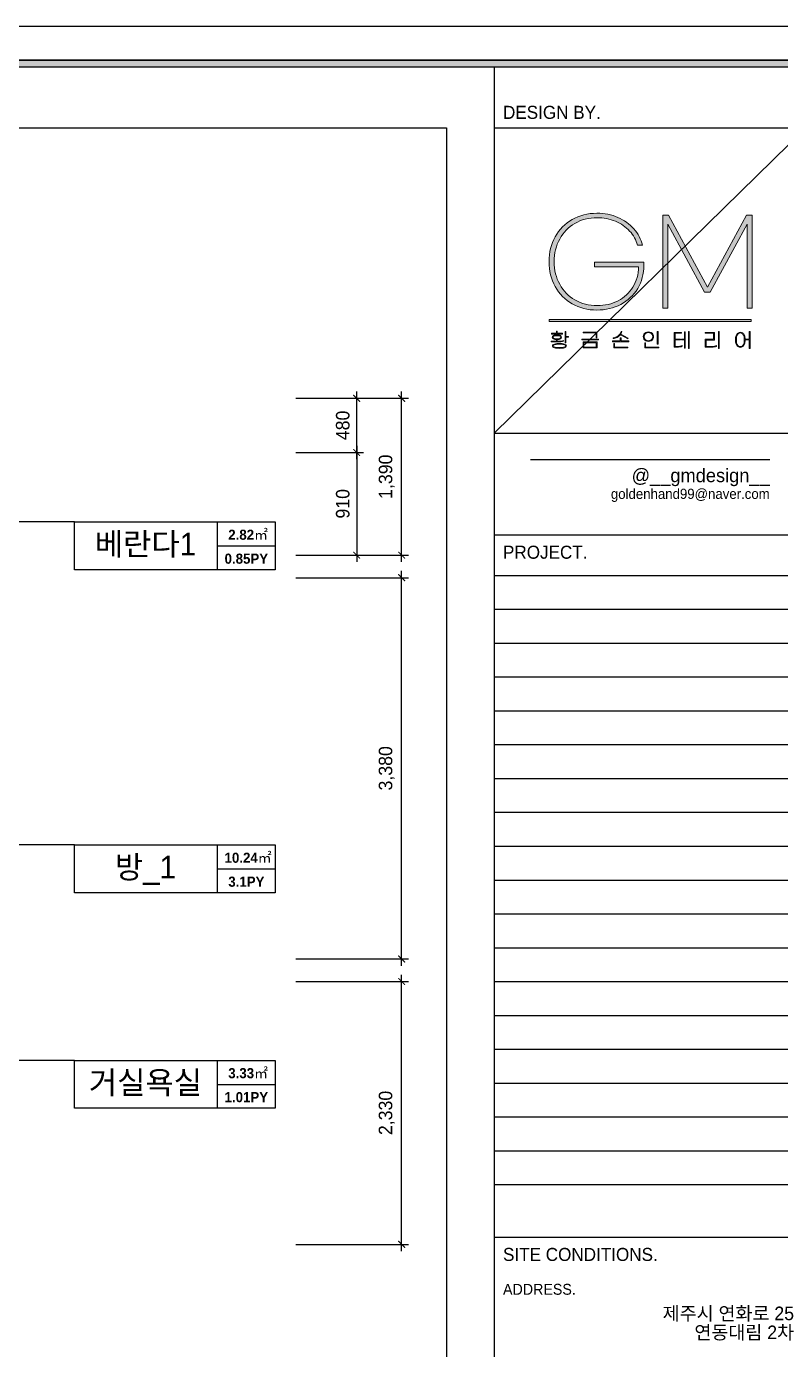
# Model space of a CAD drawing. Header units: inches. Extents: x 3778 to 56227, y -16914 to 35091.
# Drawn here: x 22365 to 29053, y 9887 to 21615 of the extents above; entities that cross this region are included whole.
import ezdxf
from ezdxf.enums import TextEntityAlignment as Align

# ---------------------------------------------------------------- set-up
doc = ezdxf.new("R2010")
doc.units = ezdxf.units.IN
doc.header["$LTSCALE"] = 100
doc.header["$MEASUREMENT"] = 0
doc.header["$PDSIZE"] = 700.071425
for name, color, linetype in [('0-ELC TEXT', 7, 'Continuous'), ('03-TEXT', 3, 'Continuous'), ('07-DIM WAL', 5, 'Continuous'), ('_U+B808_U+C774_U+C5B4 2', 7, 'Continuous'), ('F-SYM', 7, 'Continuous'), ('FORM(YOURNAME)-11', 1, 'Continuous'), ('FORM(YOURNAME)-11 @ 1', 1, 'Continuous')]:
    doc.layers.add(name, color=color, linetype=linetype)
doc.styles.add('HY 울릉도 L', font='')
doc.styles.add('YOURNAME', font='HY울릉도M.TTF')
doc.styles.add('넥슨고딕', font='NEXONLv1GothicBold.ttf')
doc.styles.add('코레일둥고', font='Korail_Round_Gothic_Medium.ttf')
doc.styles.get('HY 울릉도 L').set_extended_font_data('HY울릉도L')
doc.dimstyles.new('60', dxfattribs={"dimscale": 60, "dimtxt": 2, "dimasz": 1, "dimexe": 1, "dimexo": 1, "dimgap": 1, "dimtad": 1, "dimdec": 0, "dimrnd": 0.05, "dimdsep": 46, "dimlunit": 6, "dimtxsty": 'HY 울릉도 L', "dimblk": 'ARCHTICK', "dimcen": 2.5, "dimdle": 1, "dimclrd": 133, "dimclre": 133, "dimclrt": 30, "dimadec": 0, "dimazin": 0, "dimtfac": 1, "dimtdec": 0, "dimtix": 1, "dimtmove": 2, "dimatfit": 3, "dimldrblk": 'ARCHTICK', "dimfxl": 0, "dimlwd": -1, "dimlwe": -1, "dimarcsym": 0})

# ---------------------------------------------------------------- blocks, each defined once
blk = doc.blocks.new('block 29')
at = {"layer": '_U+B808_U+C774_U+C5B4 2'}
h = blk.add_hatch(color=35, dxfattribs=at)
h.dxf.hatch_style = 2
edge = h.paths.add_edge_path()
edge.add_spline(control_points=[(626.29, -130.32), (626.06, -130.35), (625.8, -130.36), (625.5, -130.36), (625.5, -130.36), (624.38, -130.36), (624.38, -130.36), (624.38, -130.36), (624.38, -130.21), (624.38, -130.21), (624.38, -130.21), (625.42, -130.21), (625.42, -130.21), (625.42, -130.21), (625.42, -129.89), (625.42, -129.89), (625.16, -129.88), (624.96, -129.84), (624.81, -129.76), (624.66, -129.68), (624.58, -129.57), (624.58, -129.44), (624.58, -129.3), (624.66, -129.19), (624.83, -129.1), (625, -129.02), (625.22, -128.98), (625.5, -128.98), (625.79, -128.98), (626.01, -129.02), (626.18, -129.1), (626.34, -129.19), (626.43, -129.3), (626.43, -129.44), (626.43, -129.57), (626.35, -129.68), (626.2, -129.76), (626.05, -129.84), (625.84, -129.89), (625.58, -129.89), (625.58, -129.89), (625.58, -130.21), (625.58, -130.21), (626.18, -130.2), (626.58, -130.16), (626.78, -130.07), (626.78, -130.07), (626.78, -130.22), (626.78, -130.22), (626.68, -130.27), (626.51, -130.3), (626.29, -130.32)], knot_values=[0, 0, 0, 0, 1, 1, 1, 2, 2, 2, 3, 3, 3, 4, 4, 4, 5, 5, 5, 6, 6, 6, 7, 7, 7, 8, 8, 8, 9, 9, 9, 10, 10, 10, 11, 11, 11, 12, 12, 12, 13, 13, 13, 14, 14, 14, 15, 15, 15, 16, 16, 16, 17, 17, 17, 17], degree=3, periodic=0)
h.paths.add_polyline_path([(626.62, -128.8), (624.41, -128.8), (624.41, -128.65), (625.41, -128.65), (625.41, -128.24), (625.58, -128.24), (625.58, -128.65), (626.62, -128.65)])
edge = h.paths.add_edge_path()
edge.add_spline(control_points=[(626.98, -130.76), (627.24, -130.83), (627.37, -130.96), (627.37, -131.13), (627.37, -131.3), (627.24, -131.42), (626.98, -131.5), (626.72, -131.57), (626.39, -131.61), (626, -131.61), (625.61, -131.61), (625.28, -131.57), (625.02, -131.5), (624.76, -131.42), (624.63, -131.3), (624.63, -131.13), (624.63, -130.96), (624.76, -130.83), (625.02, -130.76), (625.28, -130.68), (625.61, -130.65), (626, -130.65), (626.39, -130.65), (626.72, -130.68), (626.98, -130.76)], knot_values=[0, 0, 0, 0, 1, 1, 1, 2, 2, 2, 3, 3, 3, 4, 4, 4, 5, 5, 5, 6, 6, 6, 7, 7, 7, 8, 8, 8, 8], degree=3, periodic=0)
edge = h.paths.add_edge_path()
edge.add_spline(control_points=[(624.95, -129.67), (625.09, -129.72), (625.27, -129.75), (625.5, -129.75), (625.73, -129.75), (625.92, -129.72), (626.06, -129.67), (626.2, -129.61), (626.27, -129.53), (626.27, -129.44), (626.27, -129.34), (626.2, -129.27), (626.06, -129.21), (625.92, -129.15), (625.73, -129.13), (625.5, -129.13), (625.27, -129.13), (625.09, -129.15), (624.95, -129.21), (624.81, -129.27), (624.74, -129.34), (624.74, -129.44), (624.74, -129.53), (624.81, -129.61), (624.95, -129.67)], knot_values=[0, 0, 0, 0, 1, 1, 1, 2, 2, 2, 3, 3, 3, 4, 4, 4, 5, 5, 5, 6, 6, 6, 7, 7, 7, 8, 8, 8, 8], degree=3, periodic=0)
edge = h.paths.add_edge_path()
edge.add_spline(control_points=[(626.83, -131.38), (627.08, -131.33), (627.2, -131.25), (627.2, -131.13), (627.2, -131.01), (627.08, -130.92), (626.83, -130.87), (626.59, -130.82), (626.31, -130.79), (626, -130.79), (625.69, -130.79), (625.41, -130.82), (625.17, -130.87), (624.92, -130.92), (624.8, -131.01), (624.8, -131.13), (624.8, -131.25), (624.92, -131.33), (625.17, -131.38), (625.41, -131.44), (625.69, -131.46), (626, -131.46), (626.31, -131.46), (626.59, -131.44), (626.83, -131.38)], knot_values=[0, 0, 0, 0, 1, 1, 1, 2, 2, 2, 3, 3, 3, 4, 4, 4, 5, 5, 5, 6, 6, 6, 7, 7, 7, 8, 8, 8, 8], degree=3, periodic=0)
h.paths.add_polyline_path([(627.8, -129.28), (627.8, -129.43), (627.29, -129.43), (627.29, -130.53), (627.13, -130.53), (627.13, -128.32), (627.29, -128.32), (627.29, -129.28)])
h = blk.add_hatch(color=35, dxfattribs=at)
h.dxf.hatch_style = 2
h.paths.add_polyline_path([(633.67, -129.92), (630.41, -129.92), (630.41, -129.77), (633.67, -129.77)])
h.paths.add_polyline_path([(633.4, -129.51), (633.24, -129.51), (633.24, -128.55), (630.66, -128.55), (630.66, -128.4), (633.4, -128.4)])
h.paths.add_polyline_path([(633.41, -131.54), (630.67, -131.54), (630.67, -130.36), (633.41, -130.36)])
h.paths.add_polyline_path([(633.25, -131.39), (633.25, -130.51), (630.83, -130.51), (630.83, -131.39)])
h = blk.add_hatch(color=35, dxfattribs=at)
h.dxf.hatch_style = 2
h.paths.add_polyline_path([(639.69, -130.16), (639.69, -130.31), (636.44, -130.31), (636.44, -130.16), (637.98, -130.16), (637.98, -129.51), (638.15, -129.51), (638.15, -130.16)])
edge = h.paths.add_edge_path()
edge.add_spline(control_points=[(637.36, -129.47), (637.09, -129.61), (636.83, -129.68), (636.58, -129.68), (636.58, -129.68), (636.58, -129.53), (636.58, -129.53), (636.8, -129.52), (637.02, -129.46), (637.24, -129.35), (637.47, -129.24), (637.66, -129.08), (637.83, -128.89), (638, -128.7), (638.1, -128.49), (638.15, -128.26), (638.15, -128.26), (638.31, -128.28), (638.31, -128.28), (638.27, -128.46), (638.21, -128.63), (638.1, -128.79), (638.1, -128.79), (639.55, -129.58), (639.55, -129.58), (639.55, -129.58), (639.48, -129.71), (639.48, -129.71), (639.48, -129.71), (638.01, -128.93), (638.01, -128.93), (637.84, -129.15), (637.62, -129.33), (637.36, -129.47)], knot_values=[0, 0, 0, 0, 1, 1, 1, 2, 2, 2, 3, 3, 3, 4, 4, 4, 5, 5, 5, 6, 6, 6, 7, 7, 7, 8, 8, 8, 9, 9, 9, 10, 10, 10, 11, 11, 11, 11], degree=3, periodic=0)
h.paths.add_polyline_path([(636.86, -131.39), (639.51, -131.39), (639.51, -131.54), (636.7, -131.54), (636.7, -130.65), (636.86, -130.65)])
h = blk.add_hatch(color=35, dxfattribs=at)
h.dxf.hatch_style = 2
edge = h.paths.add_edge_path()
edge.add_spline(control_points=[(644.09, -128.5), (644.24, -128.59), (644.35, -128.7), (644.43, -128.84), (644.51, -128.98), (644.55, -129.14), (644.55, -129.31), (644.55, -129.49), (644.51, -129.65), (644.43, -129.79), (644.35, -129.93), (644.24, -130.04), (644.09, -130.13), (643.93, -130.21), (643.75, -130.25), (643.54, -130.25), (643.33, -130.25), (643.15, -130.21), (643, -130.13), (642.85, -130.04), (642.73, -129.93), (642.65, -129.79), (642.57, -129.65), (642.53, -129.49), (642.53, -129.31), (642.53, -129.14), (642.57, -128.98), (642.65, -128.84), (642.73, -128.7), (642.85, -128.59), (643, -128.5), (643.15, -128.42), (643.33, -128.38), (643.54, -128.38), (643.75, -128.38), (643.93, -128.42), (644.09, -128.5)], knot_values=[0, 0, 0, 0, 1, 1, 1, 2, 2, 2, 3, 3, 3, 4, 4, 4, 5, 5, 5, 6, 6, 6, 7, 7, 7, 8, 8, 8, 9, 9, 9, 10, 10, 10, 11, 11, 11, 12, 12, 12, 12], degree=3, periodic=0)
edge = h.paths.add_edge_path()
edge.add_spline(control_points=[(643.1, -128.62), (642.97, -128.69), (642.87, -128.78), (642.8, -128.9), (642.73, -129.02), (642.7, -129.16), (642.7, -129.31), (642.7, -129.47), (642.73, -129.61), (642.8, -129.73), (642.87, -129.85), (642.97, -129.94), (643.1, -130.01), (643.23, -130.07), (643.38, -130.11), (643.54, -130.11), (643.71, -130.11), (643.86, -130.07), (643.99, -130.01), (644.12, -129.94), (644.21, -129.85), (644.28, -129.73), (644.35, -129.61), (644.39, -129.47), (644.39, -129.31), (644.39, -129.16), (644.35, -129.02), (644.28, -128.9), (644.21, -128.78), (644.12, -128.69), (643.99, -128.62), (643.86, -128.56), (643.71, -128.52), (643.54, -128.52), (643.38, -128.52), (643.23, -128.56), (643.1, -128.62)], knot_values=[0, 0, 0, 0, 1, 1, 1, 2, 2, 2, 3, 3, 3, 4, 4, 4, 5, 5, 5, 6, 6, 6, 7, 7, 7, 8, 8, 8, 9, 9, 9, 10, 10, 10, 11, 11, 11, 12, 12, 12, 12], degree=3, periodic=0)
h.paths.add_polyline_path([(642.98, -131.39), (645.58, -131.39), (645.58, -131.54), (642.82, -131.54), (642.82, -130.53), (642.98, -130.53)])
h.paths.add_polyline_path([(645.45, -130.78), (645.29, -130.78), (645.29, -128.32), (645.45, -128.32)])
h = blk.add_hatch(color=35, dxfattribs=at)
h.dxf.hatch_style = 2
edge = h.paths.add_edge_path()
edge.add_spline(control_points=[(649.11, -131.24), (649.37, -131.24), (649.58, -131.22), (649.75, -131.19), (649.92, -131.17), (650.08, -131.12), (650.22, -131.05), (650.22, -131.05), (650.22, -131.21), (650.22, -131.21), (649.97, -131.33), (649.61, -131.39), (649.13, -131.39), (649.13, -131.39), (648.63, -131.39), (648.63, -131.39), (648.63, -131.39), (648.63, -128.48), (648.63, -128.48), (648.63, -128.48), (650.06, -128.48), (650.06, -128.48), (650.06, -128.48), (650.06, -128.63), (650.06, -128.63), (650.06, -128.63), (648.79, -128.63), (648.79, -128.63), (648.79, -128.63), (648.79, -129.81), (648.79, -129.81), (648.79, -129.81), (649.87, -129.81), (649.87, -129.81), (649.87, -129.81), (649.87, -129.96), (649.87, -129.96), (649.87, -129.96), (648.79, -129.96), (648.79, -129.96), (648.79, -129.96), (648.79, -131.24), (648.79, -131.24), (648.79, -131.24), (649.11, -131.24), (649.11, -131.24)], knot_values=[0, 0, 0, 0, 1, 1, 1, 2, 2, 2, 3, 3, 3, 4, 4, 4, 5, 5, 5, 6, 6, 6, 7, 7, 7, 8, 8, 8, 9, 9, 9, 10, 10, 10, 11, 11, 11, 12, 12, 12, 13, 13, 13, 14, 14, 14, 15, 15, 15, 15], degree=3, periodic=0)
h.paths.add_polyline_path([(650.64, -128.35), (650.8, -128.35), (650.8, -131.56), (650.64, -131.56), (650.64, -129.94), (650.06, -129.94), (650.06, -129.79), (650.64, -129.79)])
h.paths.add_polyline_path([(651.57, -128.32), (651.57, -131.62), (651.41, -131.62), (651.41, -128.32)])
h = blk.add_hatch(color=35, dxfattribs=at)
h.dxf.hatch_style = 2
edge = h.paths.add_edge_path()
edge.add_spline(control_points=[(656.55, -129.97), (656.55, -129.97), (654.9, -129.97), (654.9, -129.97), (654.9, -129.97), (654.9, -131.24), (654.9, -131.24), (654.9, -131.24), (656.08, -131.24), (656.08, -131.24), (656.23, -131.24), (656.39, -131.22), (656.55, -131.19), (656.7, -131.17), (656.83, -131.13), (656.93, -131.08), (656.93, -131.08), (656.93, -131.23), (656.93, -131.23), (656.83, -131.28), (656.71, -131.32), (656.55, -131.34), (656.4, -131.37), (656.24, -131.39), (656.08, -131.39), (656.08, -131.39), (654.74, -131.39), (654.74, -131.39), (654.74, -131.39), (654.74, -129.82), (654.74, -129.82), (654.74, -129.82), (656.39, -129.82), (656.39, -129.82), (656.39, -129.82), (656.39, -128.63), (656.39, -128.63), (656.39, -128.63), (654.73, -128.63), (654.73, -128.63), (654.73, -128.63), (654.73, -128.48), (654.73, -128.48), (654.73, -128.48), (656.55, -128.48), (656.55, -128.48), (656.55, -128.48), (656.55, -129.97), (656.55, -129.97)], knot_values=[0, 0, 0, 0, 1, 1, 1, 2, 2, 2, 3, 3, 3, 4, 4, 4, 5, 5, 5, 6, 6, 6, 7, 7, 7, 8, 8, 8, 9, 9, 9, 10, 10, 10, 11, 11, 11, 12, 12, 12, 13, 13, 13, 14, 14, 14, 15, 15, 15, 16, 16, 16, 16], degree=3, periodic=0)
h.paths.add_polyline_path([(657.51, -131.62), (657.34, -131.62), (657.34, -128.32), (657.51, -128.32)])
h = blk.add_hatch(color=35, dxfattribs=at)
h.dxf.hatch_style = 2
edge = h.paths.add_edge_path()
edge.add_spline(control_points=[(663.56, -128.32), (663.56, -128.32), (663.56, -131.62), (663.56, -131.62), (663.56, -131.62), (663.4, -131.62), (663.4, -131.62), (663.4, -131.62), (663.4, -129.94), (663.4, -129.94), (663.4, -129.94), (662.6, -129.94), (662.6, -129.94), (662.6, -130.27), (662.56, -130.54), (662.48, -130.77), (662.4, -130.99), (662.29, -131.16), (662.14, -131.27), (662, -131.38), (661.84, -131.43), (661.65, -131.43), (661.47, -131.43), (661.3, -131.38), (661.16, -131.27), (661.02, -131.16), (660.91, -130.99), (660.82, -130.76), (660.74, -130.54), (660.7, -130.26), (660.7, -129.93), (660.7, -129.6), (660.74, -129.33), (660.82, -129.1), (660.91, -128.88), (661.02, -128.71), (661.16, -128.6), (661.3, -128.49), (661.47, -128.43), (661.65, -128.43), (661.83, -128.43), (661.99, -128.48), (662.13, -128.58), (662.26, -128.68), (662.37, -128.83), (662.46, -129.04), (662.54, -129.24), (662.59, -129.5), (662.6, -129.79), (662.6, -129.79), (663.4, -129.79), (663.4, -129.79), (663.4, -129.79), (663.4, -128.32), (663.4, -128.32), (663.4, -128.32), (663.56, -128.32), (663.56, -128.32)], knot_values=[0, 0, 0, 0, 1, 1, 1, 2, 2, 2, 3, 3, 3, 4, 4, 4, 5, 5, 5, 6, 6, 6, 7, 7, 7, 8, 8, 8, 9, 9, 9, 10, 10, 10, 11, 11, 11, 12, 12, 12, 13, 13, 13, 14, 14, 14, 15, 15, 15, 16, 16, 16, 17, 17, 17, 18, 18, 18, 19, 19, 19, 19], degree=3, periodic=0)
edge = h.paths.add_edge_path()
edge.add_spline(control_points=[(662.06, -131.13), (662.18, -131.03), (662.27, -130.88), (662.34, -130.68), (662.4, -130.48), (662.44, -130.23), (662.44, -129.93), (662.44, -129.64), (662.4, -129.39), (662.34, -129.19), (662.27, -128.98), (662.18, -128.83), (662.06, -128.73), (661.94, -128.63), (661.8, -128.58), (661.65, -128.58), (661.5, -128.58), (661.37, -128.63), (661.25, -128.73), (661.13, -128.83), (661.04, -128.98), (660.97, -129.19), (660.9, -129.39), (660.87, -129.64), (660.87, -129.93), (660.87, -130.23), (660.9, -130.48), (660.97, -130.68), (661.04, -130.88), (661.13, -131.03), (661.25, -131.13), (661.37, -131.23), (661.5, -131.28), (661.65, -131.28), (661.8, -131.28), (661.94, -131.23), (662.06, -131.13)], knot_values=[0, 0, 0, 0, 1, 1, 1, 2, 2, 2, 3, 3, 3, 4, 4, 4, 5, 5, 5, 6, 6, 6, 7, 7, 7, 8, 8, 8, 9, 9, 9, 10, 10, 10, 11, 11, 11, 12, 12, 12, 12], degree=3, periodic=0)
at = {"layer": '_U+B808_U+C774_U+C5B4 2', "lineweight": 0}
for points in [[(626.62, -128.8), (624.41, -128.8), (624.41, -128.65), (625.41, -128.65), (625.41, -128.24), (625.58, -128.24), (625.58, -128.65), (626.62, -128.65), (626.62, -128.8)], [(627.8, -129.28), (627.8, -129.43), (627.29, -129.43), (627.29, -130.53), (627.13, -130.53), (627.13, -128.32), (627.29, -128.32), (627.29, -129.28), (627.8, -129.28)], [(633.67, -129.92), (630.41, -129.92), (630.41, -129.77), (633.67, -129.77), (633.67, -129.92)], [(633.4, -129.51), (633.24, -129.51), (633.24, -128.55), (630.66, -128.55), (630.66, -128.4), (633.4, -128.4), (633.4, -129.51)], [(639.69, -130.16), (639.69, -130.31), (636.44, -130.31), (636.44, -130.16), (637.98, -130.16), (637.98, -129.51), (638.15, -129.51), (638.15, -130.16), (639.69, -130.16)], [(645.45, -130.78), (645.29, -130.78), (645.29, -128.32), (645.45, -128.32), (645.45, -130.78)], [(650.64, -128.35), (650.8, -128.35), (650.8, -131.56), (650.64, -131.56), (650.64, -129.94), (650.06, -129.94), (650.06, -129.79), (650.64, -129.79), (650.64, -128.35)], [(651.57, -128.32), (651.57, -131.62), (651.41, -131.62), (651.41, -128.32), (651.57, -128.32)], [(657.51, -131.62), (657.34, -131.62), (657.34, -128.32), (657.51, -128.32), (657.51, -131.62)], [(633.41, -131.54), (630.67, -131.54), (630.67, -130.36), (633.41, -130.36), (633.41, -131.54)], [(633.25, -131.39), (633.25, -130.51), (630.83, -130.51), (630.83, -131.39), (633.25, -131.39)], [(636.86, -131.39), (639.51, -131.39), (639.51, -131.54), (636.7, -131.54), (636.7, -130.65), (636.86, -130.65), (636.86, -131.39)], [(642.98, -131.39), (645.58, -131.39), (645.58, -131.54), (642.82, -131.54), (642.82, -130.53), (642.98, -130.53), (642.98, -131.39)]]:
    blk.add_lwpolyline(points, dxfattribs=at)
for points, knots in [([(626.29, -130.32), (626.06, -130.35), (625.8, -130.36), (625.5, -130.36), (625.5, -130.36), (624.38, -130.36), (624.38, -130.36), (624.38, -130.36), (624.38, -130.21), (624.38, -130.21), (624.38, -130.21), (625.42, -130.21), (625.42, -130.21), (625.42, -130.21), (625.42, -129.89), (625.42, -129.89), (625.16, -129.88), (624.96, -129.84), (624.81, -129.76), (624.66, -129.68), (624.58, -129.57), (624.58, -129.44), (624.58, -129.3), (624.66, -129.19), (624.83, -129.1), (625, -129.02), (625.22, -128.98), (625.5, -128.98), (625.79, -128.98), (626.01, -129.02), (626.18, -129.1), (626.34, -129.19), (626.43, -129.3), (626.43, -129.44), (626.43, -129.57), (626.35, -129.68), (626.2, -129.76), (626.05, -129.84), (625.84, -129.89), (625.58, -129.89), (625.58, -129.89), (625.58, -130.21), (625.58, -130.21), (626.18, -130.2), (626.58, -130.16), (626.78, -130.07), (626.78, -130.07), (626.78, -130.22), (626.78, -130.22), (626.68, -130.27), (626.51, -130.3), (626.29, -130.32)], [0, 0, 0, 0, 1, 1, 1, 2, 2, 2, 3, 3, 3, 4, 4, 4, 5, 5, 5, 6, 6, 6, 7, 7, 7, 8, 8, 8, 9, 9, 9, 10, 10, 10, 11, 11, 11, 12, 12, 12, 13, 13, 13, 14, 14, 14, 15, 15, 15, 16, 16, 16, 17, 17, 17, 17]), ([(624.95, -129.67), (625.09, -129.72), (625.27, -129.75), (625.5, -129.75), (625.73, -129.75), (625.92, -129.72), (626.06, -129.67), (626.2, -129.61), (626.27, -129.53), (626.27, -129.44), (626.27, -129.34), (626.2, -129.27), (626.06, -129.21), (625.92, -129.15), (625.73, -129.13), (625.5, -129.13), (625.27, -129.13), (625.09, -129.15), (624.95, -129.21), (624.81, -129.27), (624.74, -129.34), (624.74, -129.44), (624.74, -129.53), (624.81, -129.61), (624.95, -129.67)], [0, 0, 0, 0, 1, 1, 1, 2, 2, 2, 3, 3, 3, 4, 4, 4, 5, 5, 5, 6, 6, 6, 7, 7, 7, 8, 8, 8, 8]), ([(637.36, -129.47), (637.09, -129.61), (636.83, -129.68), (636.58, -129.68), (636.58, -129.68), (636.58, -129.53), (636.58, -129.53), (636.8, -129.52), (637.02, -129.46), (637.24, -129.35), (637.47, -129.24), (637.66, -129.08), (637.83, -128.89), (638, -128.7), (638.1, -128.49), (638.15, -128.26), (638.15, -128.26), (638.31, -128.28), (638.31, -128.28), (638.27, -128.46), (638.21, -128.63), (638.1, -128.79), (638.1, -128.79), (639.55, -129.58), (639.55, -129.58), (639.55, -129.58), (639.48, -129.71), (639.48, -129.71), (639.48, -129.71), (638.01, -128.93), (638.01, -128.93), (637.84, -129.15), (637.62, -129.33), (637.36, -129.47)], [0, 0, 0, 0, 1, 1, 1, 2, 2, 2, 3, 3, 3, 4, 4, 4, 5, 5, 5, 6, 6, 6, 7, 7, 7, 8, 8, 8, 9, 9, 9, 10, 10, 10, 11, 11, 11, 11]), ([(644.09, -128.5), (644.24, -128.59), (644.35, -128.7), (644.43, -128.84), (644.51, -128.98), (644.55, -129.14), (644.55, -129.31), (644.55, -129.49), (644.51, -129.65), (644.43, -129.79), (644.35, -129.93), (644.24, -130.04), (644.09, -130.13), (643.93, -130.21), (643.75, -130.25), (643.54, -130.25), (643.33, -130.25), (643.15, -130.21), (643, -130.13), (642.85, -130.04), (642.73, -129.93), (642.65, -129.79), (642.57, -129.65), (642.53, -129.49), (642.53, -129.31), (642.53, -129.14), (642.57, -128.98), (642.65, -128.84), (642.73, -128.7), (642.85, -128.59), (643, -128.5), (643.15, -128.42), (643.33, -128.38), (643.54, -128.38), (643.75, -128.38), (643.93, -128.42), (644.09, -128.5)], [0, 0, 0, 0, 1, 1, 1, 2, 2, 2, 3, 3, 3, 4, 4, 4, 5, 5, 5, 6, 6, 6, 7, 7, 7, 8, 8, 8, 9, 9, 9, 10, 10, 10, 11, 11, 11, 12, 12, 12, 12]), ([(643.1, -128.62), (642.97, -128.69), (642.87, -128.78), (642.8, -128.9), (642.73, -129.02), (642.7, -129.16), (642.7, -129.31), (642.7, -129.47), (642.73, -129.61), (642.8, -129.73), (642.87, -129.85), (642.97, -129.94), (643.1, -130.01), (643.23, -130.07), (643.38, -130.11), (643.54, -130.11), (643.71, -130.11), (643.86, -130.07), (643.99, -130.01), (644.12, -129.94), (644.21, -129.85), (644.28, -129.73), (644.35, -129.61), (644.39, -129.47), (644.39, -129.31), (644.39, -129.16), (644.35, -129.02), (644.28, -128.9), (644.21, -128.78), (644.12, -128.69), (643.99, -128.62), (643.86, -128.56), (643.71, -128.52), (643.54, -128.52), (643.38, -128.52), (643.23, -128.56), (643.1, -128.62)], [0, 0, 0, 0, 1, 1, 1, 2, 2, 2, 3, 3, 3, 4, 4, 4, 5, 5, 5, 6, 6, 6, 7, 7, 7, 8, 8, 8, 9, 9, 9, 10, 10, 10, 11, 11, 11, 12, 12, 12, 12]), ([(649.11, -131.24), (649.37, -131.24), (649.58, -131.22), (649.75, -131.19), (649.92, -131.17), (650.08, -131.12), (650.22, -131.05), (650.22, -131.05), (650.22, -131.21), (650.22, -131.21), (649.97, -131.33), (649.61, -131.39), (649.13, -131.39), (649.13, -131.39), (648.63, -131.39), (648.63, -131.39), (648.63, -131.39), (648.63, -128.48), (648.63, -128.48), (648.63, -128.48), (650.06, -128.48), (650.06, -128.48), (650.06, -128.48), (650.06, -128.63), (650.06, -128.63), (650.06, -128.63), (648.79, -128.63), (648.79, -128.63), (648.79, -128.63), (648.79, -129.81), (648.79, -129.81), (648.79, -129.81), (649.87, -129.81), (649.87, -129.81), (649.87, -129.81), (649.87, -129.96), (649.87, -129.96), (649.87, -129.96), (648.79, -129.96), (648.79, -129.96), (648.79, -129.96), (648.79, -131.24), (648.79, -131.24), (648.79, -131.24), (649.11, -131.24), (649.11, -131.24)], [0, 0, 0, 0, 1, 1, 1, 2, 2, 2, 3, 3, 3, 4, 4, 4, 5, 5, 5, 6, 6, 6, 7, 7, 7, 8, 8, 8, 9, 9, 9, 10, 10, 10, 11, 11, 11, 12, 12, 12, 13, 13, 13, 14, 14, 14, 15, 15, 15, 15]), ([(656.55, -129.97), (656.55, -129.97), (654.9, -129.97), (654.9, -129.97), (654.9, -129.97), (654.9, -131.24), (654.9, -131.24), (654.9, -131.24), (656.08, -131.24), (656.08, -131.24), (656.23, -131.24), (656.39, -131.22), (656.55, -131.19), (656.7, -131.17), (656.83, -131.13), (656.93, -131.08), (656.93, -131.08), (656.93, -131.23), (656.93, -131.23), (656.83, -131.28), (656.71, -131.32), (656.55, -131.34), (656.4, -131.37), (656.24, -131.39), (656.08, -131.39), (656.08, -131.39), (654.74, -131.39), (654.74, -131.39), (654.74, -131.39), (654.74, -129.82), (654.74, -129.82), (654.74, -129.82), (656.39, -129.82), (656.39, -129.82), (656.39, -129.82), (656.39, -128.63), (656.39, -128.63), (656.39, -128.63), (654.73, -128.63), (654.73, -128.63), (654.73, -128.63), (654.73, -128.48), (654.73, -128.48), (654.73, -128.48), (656.55, -128.48), (656.55, -128.48), (656.55, -128.48), (656.55, -129.97), (656.55, -129.97)], [0, 0, 0, 0, 1, 1, 1, 2, 2, 2, 3, 3, 3, 4, 4, 4, 5, 5, 5, 6, 6, 6, 7, 7, 7, 8, 8, 8, 9, 9, 9, 10, 10, 10, 11, 11, 11, 12, 12, 12, 13, 13, 13, 14, 14, 14, 15, 15, 15, 16, 16, 16, 16]), ([(663.56, -128.32), (663.56, -128.32), (663.56, -131.62), (663.56, -131.62), (663.56, -131.62), (663.4, -131.62), (663.4, -131.62), (663.4, -131.62), (663.4, -129.94), (663.4, -129.94), (663.4, -129.94), (662.6, -129.94), (662.6, -129.94), (662.6, -130.27), (662.56, -130.54), (662.48, -130.77), (662.4, -130.99), (662.29, -131.16), (662.14, -131.27), (662, -131.38), (661.84, -131.43), (661.65, -131.43), (661.47, -131.43), (661.3, -131.38), (661.16, -131.27), (661.02, -131.16), (660.91, -130.99), (660.82, -130.76), (660.74, -130.54), (660.7, -130.26), (660.7, -129.93), (660.7, -129.6), (660.74, -129.33), (660.82, -129.1), (660.91, -128.88), (661.02, -128.71), (661.16, -128.6), (661.3, -128.49), (661.47, -128.43), (661.65, -128.43), (661.83, -128.43), (661.99, -128.48), (662.13, -128.58), (662.26, -128.68), (662.37, -128.83), (662.46, -129.04), (662.54, -129.24), (662.59, -129.5), (662.6, -129.79), (662.6, -129.79), (663.4, -129.79), (663.4, -129.79), (663.4, -129.79), (663.4, -128.32), (663.4, -128.32), (663.4, -128.32), (663.56, -128.32), (663.56, -128.32)], [0, 0, 0, 0, 1, 1, 1, 2, 2, 2, 3, 3, 3, 4, 4, 4, 5, 5, 5, 6, 6, 6, 7, 7, 7, 8, 8, 8, 9, 9, 9, 10, 10, 10, 11, 11, 11, 12, 12, 12, 13, 13, 13, 14, 14, 14, 15, 15, 15, 16, 16, 16, 17, 17, 17, 18, 18, 18, 19, 19, 19, 19]), ([(662.06, -131.13), (662.18, -131.03), (662.27, -130.88), (662.34, -130.68), (662.4, -130.48), (662.44, -130.23), (662.44, -129.93), (662.44, -129.64), (662.4, -129.39), (662.34, -129.19), (662.27, -128.98), (662.18, -128.83), (662.06, -128.73), (661.94, -128.63), (661.8, -128.58), (661.65, -128.58), (661.5, -128.58), (661.37, -128.63), (661.25, -128.73), (661.13, -128.83), (661.04, -128.98), (660.97, -129.19), (660.9, -129.39), (660.87, -129.64), (660.87, -129.93), (660.87, -130.23), (660.9, -130.48), (660.97, -130.68), (661.04, -130.88), (661.13, -131.03), (661.25, -131.13), (661.37, -131.23), (661.5, -131.28), (661.65, -131.28), (661.8, -131.28), (661.94, -131.23), (662.06, -131.13)], [0, 0, 0, 0, 1, 1, 1, 2, 2, 2, 3, 3, 3, 4, 4, 4, 5, 5, 5, 6, 6, 6, 7, 7, 7, 8, 8, 8, 9, 9, 9, 10, 10, 10, 11, 11, 11, 12, 12, 12, 12]), ([(626.98, -130.76), (627.24, -130.83), (627.37, -130.96), (627.37, -131.13), (627.37, -131.3), (627.24, -131.42), (626.98, -131.5), (626.72, -131.57), (626.39, -131.61), (626, -131.61), (625.61, -131.61), (625.28, -131.57), (625.02, -131.5), (624.76, -131.42), (624.63, -131.3), (624.63, -131.13), (624.63, -130.96), (624.76, -130.83), (625.02, -130.76), (625.28, -130.68), (625.61, -130.65), (626, -130.65), (626.39, -130.65), (626.72, -130.68), (626.98, -130.76)], [0, 0, 0, 0, 1, 1, 1, 2, 2, 2, 3, 3, 3, 4, 4, 4, 5, 5, 5, 6, 6, 6, 7, 7, 7, 8, 8, 8, 8]), ([(626.83, -131.38), (627.08, -131.33), (627.2, -131.25), (627.2, -131.13), (627.2, -131.01), (627.08, -130.92), (626.83, -130.87), (626.59, -130.82), (626.31, -130.79), (626, -130.79), (625.69, -130.79), (625.41, -130.82), (625.17, -130.87), (624.92, -130.92), (624.8, -131.01), (624.8, -131.13), (624.8, -131.25), (624.92, -131.33), (625.17, -131.38), (625.41, -131.44), (625.69, -131.46), (626, -131.46), (626.31, -131.46), (626.59, -131.44), (626.83, -131.38)], [0, 0, 0, 0, 1, 1, 1, 2, 2, 2, 3, 3, 3, 4, 4, 4, 5, 5, 5, 6, 6, 6, 7, 7, 7, 8, 8, 8, 8])]:
    blk.add_open_spline(points, degree=3, knots=knots, dxfattribs=at)
blk = doc.blocks.new('block 30')
at = {"layer": '_U+B808_U+C774_U+C5B4 2'}
h = blk.add_hatch(color=35, dxfattribs=at)
h.dxf.hatch_style = 2
edge = h.paths.add_edge_path()
edge.add_spline(control_points=[(637.53, -105.82), (638.78, -106.37), (639.83, -107.12), (640.66, -108.08), (641.5, -109.03), (642.06, -110.11), (642.35, -111.29), (642.35, -111.29), (641.36, -111.29), (641.36, -111.29), (641.11, -110.26), (640.6, -109.33), (639.84, -108.5), (639.08, -107.68), (638.14, -107.03), (637.02, -106.57), (635.9, -106.11), (634.7, -105.88), (633.42, -105.88), (631.78, -105.88), (630.32, -106.25), (629.04, -106.99), (627.76, -107.73), (626.76, -108.76), (626.05, -110.08), (625.33, -111.4), (624.97, -112.88), (624.97, -114.53), (624.97, -116.2), (625.33, -117.69), (626.05, -119), (626.76, -120.31), (627.77, -121.34), (629.05, -122.08), (630.34, -122.82), (631.82, -123.19), (633.49, -123.19), (634.98, -123.19), (636.34, -122.87), (637.56, -122.23), (638.78, -121.59), (639.75, -120.69), (640.47, -119.53), (641.18, -118.38), (641.57, -117.05), (641.61, -115.55), (641.61, -115.55), (632.88, -115.55), (632.88, -115.55), (632.88, -115.55), (632.88, -114.65), (632.88, -114.65), (632.88, -114.65), (642.63, -114.65), (642.63, -114.65), (642.63, -114.65), (642.63, -115.25), (642.63, -115.25), (642.63, -116.97), (642.23, -118.49), (641.42, -119.84), (640.6, -121.18), (639.49, -122.22), (638.08, -122.96), (636.67, -123.7), (635.11, -124.07), (633.39, -124.07), (631.57, -124.07), (629.95, -123.66), (628.52, -122.85), (627.09, -122.03), (625.98, -120.89), (625.18, -119.44), (624.37, -117.99), (623.97, -116.36), (623.97, -114.53), (623.97, -112.71), (624.37, -111.08), (625.18, -109.63), (625.98, -108.18), (627.09, -107.04), (628.52, -106.22), (629.95, -105.41), (631.57, -105), (633.39, -105), (634.89, -105), (636.27, -105.27), (637.53, -105.82)], knot_values=[0, 0, 0, 0, 1, 1, 1, 2, 2, 2, 3, 3, 3, 4, 4, 4, 5, 5, 5, 6, 6, 6, 7, 7, 7, 8, 8, 8, 9, 9, 9, 10, 10, 10, 11, 11, 11, 12, 12, 12, 13, 13, 13, 14, 14, 14, 15, 15, 15, 16, 16, 16, 17, 17, 17, 18, 18, 18, 19, 19, 19, 20, 20, 20, 21, 21, 21, 22, 22, 22, 23, 23, 23, 24, 24, 24, 25, 25, 25, 26, 26, 26, 27, 27, 27, 28, 28, 28, 29, 29, 29, 29], degree=3, periodic=0)
h = blk.add_hatch(color=35, dxfattribs=at)
h.dxf.hatch_style = 2
h.paths.add_polyline_path([(646.36, -105.39), (647.49, -105.39), (655.18, -119.56), (662.86, -105.39), (663.97, -105.39), (663.97, -123.68), (662.98, -123.68), (662.98, -107.17), (655.73, -120.53), (654.6, -120.53), (647.35, -107.17), (647.35, -123.68), (646.36, -123.68)])
at = {"layer": '_U+B808_U+C774_U+C5B4 2', "lineweight": 0}
blk.add_lwpolyline([(646.36, -105.39), (647.49, -105.39), (655.18, -119.56), (662.86, -105.39), (663.97, -105.39), (663.97, -123.68), (662.98, -123.68), (662.98, -107.17), (655.73, -120.53), (654.6, -120.53), (647.35, -107.17), (647.35, -123.68), (646.36, -123.68), (646.36, -105.39)], dxfattribs=at)
blk.add_open_spline([(637.53, -105.82), (638.78, -106.37), (639.83, -107.12), (640.66, -108.08), (641.5, -109.03), (642.06, -110.11), (642.35, -111.29), (642.35, -111.29), (641.36, -111.29), (641.36, -111.29), (641.11, -110.26), (640.6, -109.33), (639.84, -108.5), (639.08, -107.68), (638.14, -107.03), (637.02, -106.57), (635.9, -106.11), (634.7, -105.88), (633.42, -105.88), (631.78, -105.88), (630.32, -106.25), (629.04, -106.99), (627.76, -107.73), (626.76, -108.76), (626.05, -110.08), (625.33, -111.4), (624.97, -112.88), (624.97, -114.53), (624.97, -116.2), (625.33, -117.69), (626.05, -119), (626.76, -120.31), (627.77, -121.34), (629.05, -122.08), (630.34, -122.82), (631.82, -123.19), (633.49, -123.19), (634.98, -123.19), (636.34, -122.87), (637.56, -122.23), (638.78, -121.59), (639.75, -120.69), (640.47, -119.53), (641.18, -118.38), (641.57, -117.05), (641.61, -115.55), (641.61, -115.55), (632.88, -115.55), (632.88, -115.55), (632.88, -115.55), (632.88, -114.65), (632.88, -114.65), (632.88, -114.65), (642.63, -114.65), (642.63, -114.65), (642.63, -114.65), (642.63, -115.25), (642.63, -115.25), (642.63, -116.97), (642.23, -118.49), (641.42, -119.84), (640.6, -121.18), (639.49, -122.22), (638.08, -122.96), (636.67, -123.7), (635.11, -124.07), (633.39, -124.07), (631.57, -124.07), (629.95, -123.66), (628.52, -122.85), (627.09, -122.03), (625.98, -120.89), (625.18, -119.44), (624.37, -117.99), (623.97, -116.36), (623.97, -114.53), (623.97, -112.71), (624.37, -111.08), (625.18, -109.63), (625.98, -108.18), (627.09, -107.04), (628.52, -106.22), (629.95, -105.41), (631.57, -105), (633.39, -105), (634.89, -105), (636.27, -105.27), (637.53, -105.82)], degree=3, knots=[0, 0, 0, 0, 1, 1, 1, 2, 2, 2, 3, 3, 3, 4, 4, 4, 5, 5, 5, 6, 6, 6, 7, 7, 7, 8, 8, 8, 9, 9, 9, 10, 10, 10, 11, 11, 11, 12, 12, 12, 13, 13, 13, 14, 14, 14, 15, 15, 15, 16, 16, 16, 17, 17, 17, 18, 18, 18, 19, 19, 19, 20, 20, 20, 21, 21, 21, 22, 22, 22, 23, 23, 23, 24, 24, 24, 25, 25, 25, 26, 26, 26, 27, 27, 27, 28, 28, 28, 29, 29, 29, 29], dxfattribs=at)
blk = doc.blocks.new('block 28')
at = {"layer": '_U+B808_U+C774_U+C5B4 2'}
for name in ['block 30', 'block 29']:
    blk.add_blockref(name, (0, 0), dxfattribs=at)
blk = doc.blocks.new('block 27')
at = {"layer": '_U+B808_U+C774_U+C5B4 2'}
h = blk.add_hatch(color=35, dxfattribs=at)
h.dxf.hatch_style = 2
h.paths.add_polyline_path([(663.76, -126.35), (623.97, -126.35), (623.97, -125.94), (663.76, -125.94)])
at = {"layer": '_U+B808_U+C774_U+C5B4 2', "lineweight": 0}
blk.add_lwpolyline([(663.76, -126.35), (623.97, -126.35), (623.97, -125.94), (663.76, -125.94), (663.76, -126.35)], dxfattribs=at)
at = {"layer": '_U+B808_U+C774_U+C5B4 2'}
blk.add_blockref('block 28', (0, 0), dxfattribs=at)
blk = doc.blocks.new('FORM-PLAN')
at = {"layer": 'FORM(YOURNAME)-11'}
h = blk.add_hatch(color=256, dxfattribs=at)
h.dxf.hatch_style = 1
h.paths.add_polyline_path([(-71444, 55115), (10556, 55115), (10556, 54915), (-71444, 54915)])
h.paths.add_polyline_path([(-71444, -2085), (10556, -2085), (10556, -2285), (-71444, -2285)])
at = {"layer": 'Defpoints', "color": 158}
for p, q in [((1346, 54915), (1346, -2085)), ((1346, 53115), (10556, 53115)), ((10556, 53115), (1346, 44093)), ((1346, 44093), (10556, 44093))]:
    blk.add_line(p, q, dxfattribs=at)
for points in [[(-71444, -2285), (10556, -2285), (10556, 55115), (-71444, 55115)], [(-69444, 53115), (-64, 53115), (-64, 1215), (-69444, 1215)]]:
    blk.add_lwpolyline(points, close=True, dxfattribs=at)
at = {"layer": 'FORM(YOURNAME)-11', "color": 251}
blk.add_line((2415, 43323), (9487, 43323), dxfattribs=at)
at = {"layer": 'FORM(YOURNAME)-11', "color": 14}
for p, q in [((1346, 41093), (10556, 41093)), ((1346, 39893), (10556, 39893)), ((1346, 38893), (10556, 38893)), ((1346, 37893), (10556, 37893)), ((1346, 36893), (10556, 36893)), ((1346, 35893), (10556, 35893)), ((1346, 34893), (10556, 34893)), ((1346, 33893), (10556, 33893)), ((1346, 32893), (10556, 32893)), ((1346, 31893), (10556, 31893)), ((1346, 30893), (10556, 30893)), ((1346, 29893), (10556, 29893)), ((1346, 28893), (10556, 28893)), ((1346, 27893), (10556, 27893)), ((1346, 26893), (10556, 26893)), ((1346, 25893), (10556, 25893)), ((1346, 24893), (10556, 24893)), ((1346, 23893), (10556, 23893)), ((1346, 22893), (10556, 22893)), ((1346, 21893), (10556, 21893)), ((1346, 20344), (10556, 20344))]:
    blk.add_line(p, q, dxfattribs=at)
at = {"layer": 'FORM(YOURNAME)-11', "color": 250}
blk.add_lwpolyline([(-72444, -3285), (11556, -3285), (11556, 56115), (-72444, 56115)], close=True, dxfattribs=at)
at = {"layer": 'FORM(YOURNAME)-11'}
blk.add_lwpolyline([(-71444, 55115), (10556, 55115), (10556, 54915), (-71444, 54915)], close=True, dxfattribs=at)
at = {"layer": '_U+B808_U+C774_U+C5B4 2', "xscale": 150, "yscale": 150, "zscale": 150}
blk.add_blockref('block 27', (-90629, 66345), dxfattribs=at)
at = {"layer": 'FORM(YOURNAME)-11', "color": 14, "style": 'YOURNAME'}
for s, height, p in [('DESIGN BY.', 386.1, (1603, 53577)), ('PROJECT.', 386.1, (1603, 40579)), ('SITE CONDITIONS.', 386.14, (1603, 19829))]:
    blk.add_text(s, height=height, dxfattribs=at).set_placement(p, align=Align.MIDDLE_LEFT)
for s, height, width, p in [('@__gmdesign__', 400, 1.03, (9487, 42649)), ('goldenhand99@naver.com', 300, 0.995, (9487, 42154))]:
    blk.add_text(s, height=height, dxfattribs=dict(at, width=width)).set_placement(p, align=Align.RIGHT)
at = {"layer": 'FORM(YOURNAME)-11', "color": 251, "style": 'YOURNAME'}
blk.add_text('ADDRESS.', height=321.8, dxfattribs=at).set_placement((1603, 18799), align=Align.MIDDLE_LEFT)
at = {"layer": 'FORM(YOURNAME)-11', "color": 3, "style": 'YOURNAME'}
for tag, height, p in [('1', 450, (9905, 18188)), ('2', 450, (9905, 17544)), ('3', 450, (9905, 16257)), ('4', 450, (9905, 14326)), ('5', 515, (9905, 12009)), ('6', 515, (9905, 9757)), ('7', 515, (9905, 7504)), ('8', 515, (9905, 5252)), ('9', 515, (9905, 2999)), ('10', 515, (5655, 811)), ('11', 515, (9905, 747)), ('12', 515, (5655, -1441)), ('13', 515, (9905, -1441))]:
    blk.add_attdef(tag, text='', height=height, dxfattribs=at).set_placement(p, align=Align.MIDDLE_RIGHT)
blk = doc.blocks.new('*U629')
at = {"layer": 'F-SYM'}
ref = blk.add_blockref('FORM-PLAN', (26111, 4781), dxfattribs=dict(at, xscale=0.3, yscale=0.3, zscale=0.3))
ref.add_attrib('2', '연동대림 2차', dxfattribs={"layer": 'FORM(YOURNAME)-11 @ 1', "color": 3, "height": 120, "style": 'YOURNAME'}).set_placement((29173, 10039), align=Align.MIDDLE_RIGHT)
ref.add_attrib('1', '제주시 연화로 25', dxfattribs={"layer": 'FORM(YOURNAME)-11 @ 1', "color": 3, "height": 120, "style": 'YOURNAME'}).set_placement((29173, 10207), align=Align.MIDDLE_RIGHT)
blk = doc.blocks.new('_ArchTick')
at = {"color": 0, "linetype": 'ByBlock', "const_width": 0.15}
blk.add_lwpolyline([(-0.5, -0.5), (0.5, 0.5)], dxfattribs=at)
blk = doc.blocks.new('*D138')
at = {"layer": '07-DIM WAL', "color": 133}
for p, q in [((24754, 13149), (25753, 13149)), ((25693, 10759), (25693, 13209)), ((24754, 10819), (25753, 10819))]:
    blk.add_line(p, q, dxfattribs=at)
at = {"layer": 'Defpoints', "color": 0}
for p in [(24694, 13149), (25693, 13149), (24694, 10819)]:
    blk.add_point(p, dxfattribs=at)
at = {"layer": '07-DIM WAL', "color": 133, "xscale": 60, "yscale": 60, "zscale": 60}
for p, rotation in [((25693, 13149), 90), ((25693, 10819), 270)]:
    blk.add_blockref('_ArchTick', p, dxfattribs=dict(at, rotation=rotation))
at = {"layer": '07-DIM WAL', "color": 30, "insert": (25561, 11984), "char_height": 120, "attachment_point": 5, "rotation": 90, "style": 'HY 울릉도 L'}
blk.add_mtext('2,330', dxfattribs=at)
blk = doc.blocks.new('*D140')
at = {"layer": '07-DIM WAL', "color": 133}
for p, q in [((25693, 13289), (25693, 16789)), ((24754, 16729), (25753, 16729)), ((24754, 13349), (25753, 13349))]:
    blk.add_line(p, q, dxfattribs=at)
at = {"layer": 'Defpoints', "color": 0}
for p in [(24694, 16729), (25693, 16729), (24694, 13349)]:
    blk.add_point(p, dxfattribs=at)
at = {"layer": '07-DIM WAL', "color": 133, "xscale": 60, "yscale": 60, "zscale": 60}
for p, rotation in [((25693, 16729), 90), ((25693, 13349), 270)]:
    blk.add_blockref('_ArchTick', p, dxfattribs=dict(at, rotation=rotation))
at = {"layer": '07-DIM WAL', "color": 30, "insert": (25561, 15039), "char_height": 120, "attachment_point": 5, "rotation": 90, "style": 'HY 울릉도 L'}
blk.add_mtext('3,380', dxfattribs=at)
blk = doc.blocks.new('*D141')
at = {"layer": '07-DIM WAL', "color": 133}
for p, q in [((24754, 18319), (25753, 18319)), ((25693, 16869), (25693, 18379)), ((24754, 16929), (25753, 16929))]:
    blk.add_line(p, q, dxfattribs=at)
at = {"layer": 'Defpoints', "color": 0}
for p in [(24694, 18319), (25693, 18319), (24694, 16929)]:
    blk.add_point(p, dxfattribs=at)
at = {"layer": '07-DIM WAL', "color": 133, "xscale": 60, "yscale": 60, "zscale": 60}
for p, rotation in [((25693, 18319), 90), ((25693, 16929), 270)]:
    blk.add_blockref('_ArchTick', p, dxfattribs=dict(at, rotation=rotation))
at = {"layer": '07-DIM WAL', "color": 30, "insert": (25561, 17624), "char_height": 120, "attachment_point": 5, "rotation": 90, "style": 'HY 울릉도 L'}
blk.add_mtext('1,390', dxfattribs=at)
blk = doc.blocks.new('*D142')
at = {"layer": '07-DIM WAL', "color": 133}
for p, q in [((24754, 18319), (25354, 18319)), ((25294, 17779), (25294, 18379)), ((24754, 17839), (25354, 17839))]:
    blk.add_line(p, q, dxfattribs=at)
at = {"layer": 'Defpoints', "color": 0}
for p in [(24694, 18319), (25294, 18319), (24694, 17839)]:
    blk.add_point(p, dxfattribs=at)
at = {"layer": '07-DIM WAL', "color": 133, "xscale": 60, "yscale": 60, "zscale": 60}
for p, rotation in [((25294, 18319), 90), ((25294, 17839), 270)]:
    blk.add_blockref('_ArchTick', p, dxfattribs=dict(at, rotation=rotation))
at = {"layer": '07-DIM WAL', "color": 30, "insert": (25171, 18079), "char_height": 120, "attachment_point": 5, "rotation": 90, "style": 'HY 울릉도 L'}
blk.add_mtext('480', dxfattribs=at)
blk = doc.blocks.new('*D143')
at = {"layer": '07-DIM WAL', "color": 133}
for p, q in [((24754, 17839), (25354, 17839)), ((25294, 17899), (25294, 16869)), ((24754, 16929), (25354, 16929))]:
    blk.add_line(p, q, dxfattribs=at)
at = {"layer": 'Defpoints', "color": 0}
for p in [(24694, 17839), (24694, 16929), (25294, 16929)]:
    blk.add_point(p, dxfattribs=at)
at = {"layer": '07-DIM WAL', "color": 133, "xscale": 60, "yscale": 60, "zscale": 60}
for p, rotation in [((25294, 17839), 90), ((25294, 16929), 270)]:
    blk.add_blockref('_ArchTick', p, dxfattribs=dict(at, rotation=rotation))
at = {"layer": '07-DIM WAL', "color": 30, "insert": (25171, 17384), "char_height": 120, "attachment_point": 5, "rotation": 90, "style": 'HY 울릉도 L'}
blk.add_mtext('910', dxfattribs=at)

msp = doc.modelspace()

# ---------------------------------------------------------------- linework, layer by layer
at = {"layer": '0-ELC TEXT'}
for p, q in [((22791.5, 17222.9), (21656, 17222.9)), ((24060.2, 16798.4), (24060.2, 17222.9)), ((24060.2, 17010.7), (24569.8, 17010.7)), ((22791.5, 14359.5), (21345.2, 14359.5)), ((24060.2, 13935), (24060.2, 14359.5)), ((24060.2, 14147.2), (24569.8, 14147.2)), ((22791.5, 12449.6), (21345.2, 12449.6)), ((24060.2, 12025.1), (24060.2, 12449.6)), ((24060.2, 12237.3), (24569.8, 12237.3))]:
    msp.add_line(p, q, dxfattribs=at)
for points in [[(22791.5, 17222.9), (24569.8, 17222.9), (24569.8, 16798.4), (22791.5, 16798.4)], [(22791.5, 14359.5), (24569.8, 14359.5), (24569.8, 13935), (22791.5, 13935)], [(22791.5, 12449.6), (24569.8, 12449.6), (24569.8, 12025.1), (22791.5, 12025.1)]]:
    msp.add_lwpolyline(points, close=True, dxfattribs=at)

# ---------------------------------------------------------------- block references
at = {"layer": '07-DIM WAL'}
msp.add_blockref('*U629', (0, 0), dxfattribs=at)

# ---------------------------------------------------------------- texts
at = {"layer": '03-TEXT'}
for s, height, style, p in [('베란다1', 200, '코레일둥고', (23420.6, 16927.4)), ('2.82㎡', 90, '넥슨고딕', (24331, 17064.8)), ('0.85PY', 90, '넥슨고딕', (24315.6, 16852.5)), ('방_1', 200, '코레일둥고', (23420.6, 14063.9)), ('10.24㎡', 90, '넥슨고딕', (24331, 14201.3)), ('3.1PY', 90, '넥슨고딕', (24315.6, 13989.1)), ('거실욕실', 200, '코레일둥고', (23420.6, 12154)), ('3.33㎡', 90, '넥슨고딕', (24331, 12291.4)), ('1.01PY', 90, '넥슨고딕', (24315.6, 12079.2))]:
    msp.add_text(s, height=height, dxfattribs=dict(at, style=style)).set_placement(p, align=Align.CENTER)

# ---------------------------------------------------------------- dimensions: what is measured, and where the dimension line sits
at = {"layer": '07-DIM WAL'}
for base, p1, p2, picture, middle in [((25692.8, 18319.4), (24693.8, 16929.4), (24693.8, 18319.4), '*D141', (25560.8, 17624.4)), ((25293.8, 18319.4), (24693.8, 17839.4), (24693.8, 18319.4), '*D142', (25171.2, 18079.4)), ((25293.8, 16929.4), (24693.8, 17839.4), (24693.8, 16929.4), '*D143', (25171.2, 17384.4)), ((25692.8, 16729.4), (24693.8, 13349.4), (24693.8, 16729.4), '*D140', (25560.8, 15039.4)), ((25692.8, 13149.4), (24693.8, 10819.4), (24693.8, 13149.4), '*D138', (25560.8, 11984.4))]:
    dim = msp.add_linear_dim(base=base, p1=p1, p2=p2, angle=90, dimstyle='60', dxfattribs=at)
    dim.commit()
    dim.dimension.update_dxf_attribs({"geometry": picture, "text_midpoint": middle})

doc.saveas('drawing.dxf')
